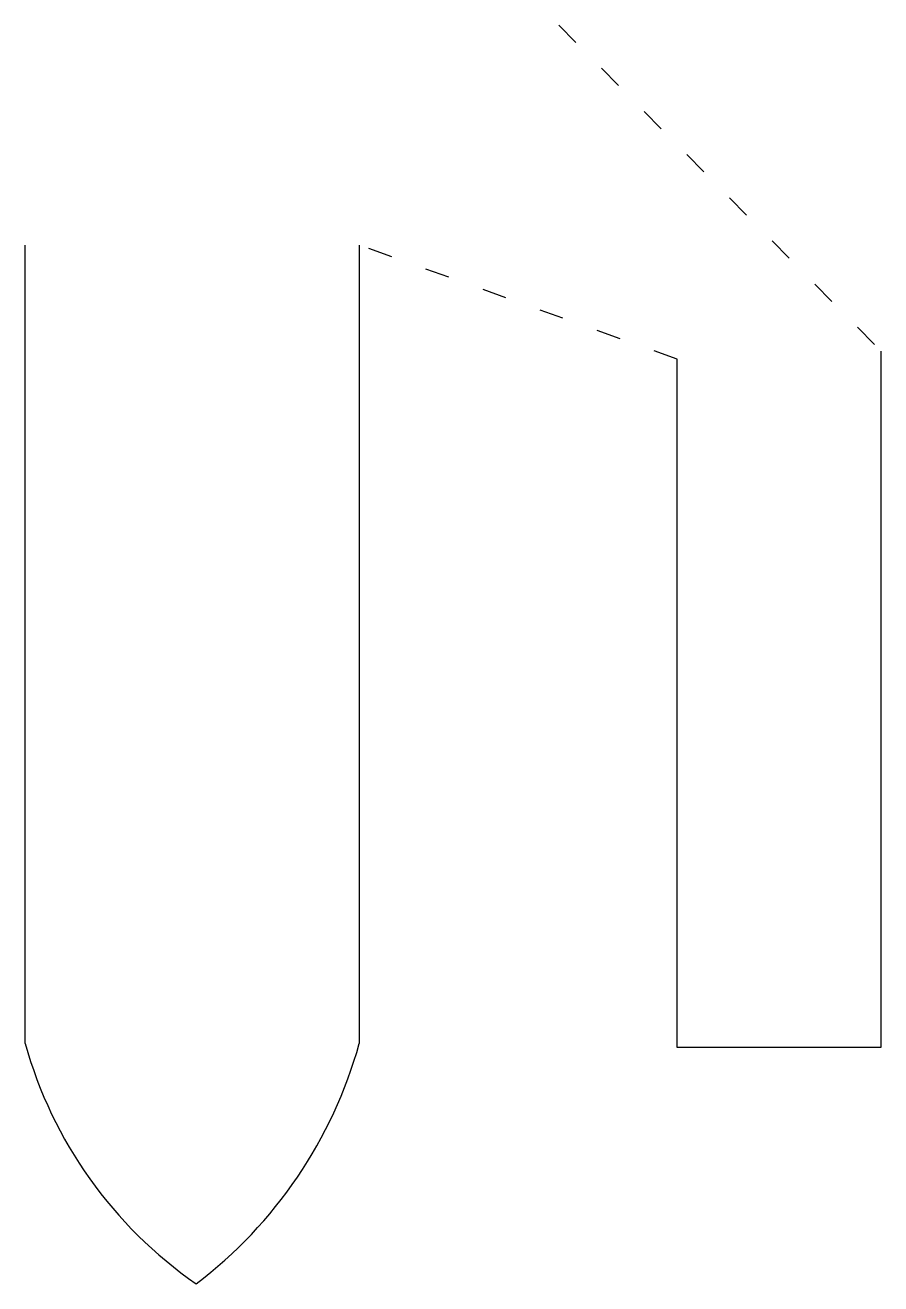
# Model space of a CAD drawing. Header units: millimetres. Extents: x 451 to 874, y 376 to 998.
import ezdxf

# ---------------------------------------------------------------- set-up
doc = ezdxf.new("R2010")
doc.units = ezdxf.units.MM
doc.linetypes.add('ACAD_ISO03W100', pattern=[30, 12, -18])
doc.layers.add('虚线', color=180, linetype='ACAD_ISO03W100')

msp = doc.modelspace()

# ---------------------------------------------------------------- linework, layer by layer
at = {"layer": '虚线'}
for p, q in [((714.63, 997.87), (873.88, 836.76)), ((773.09, 832.73), (615.85, 889.12))]:
    msp.add_line(p, q, dxfattribs=at)
at = {"layer": '虚线', "linetype": 'ByBlock'}
for p, q in [((450.55, 494.4), (450.55, 889.12)), ((615.85, 889.12), (615.85, 494.4)), ((873.88, 836.76), (873.88, 492.39)), ((773.09, 492.39), (773.09, 832.73)), ((873.88, 492.39), (773.09, 492.39))]:
    msp.add_line(p, q, dxfattribs=at)
for centre, radius, start, end in [((657.08, 552), 214.41, 195.58214, 235.36352), ((398.81, 554.92), 225.32, 307.25597, 344.41883)]:
    msp.add_arc(centre, radius, start, end, dxfattribs=at)

doc.saveas('drawing.dxf')
